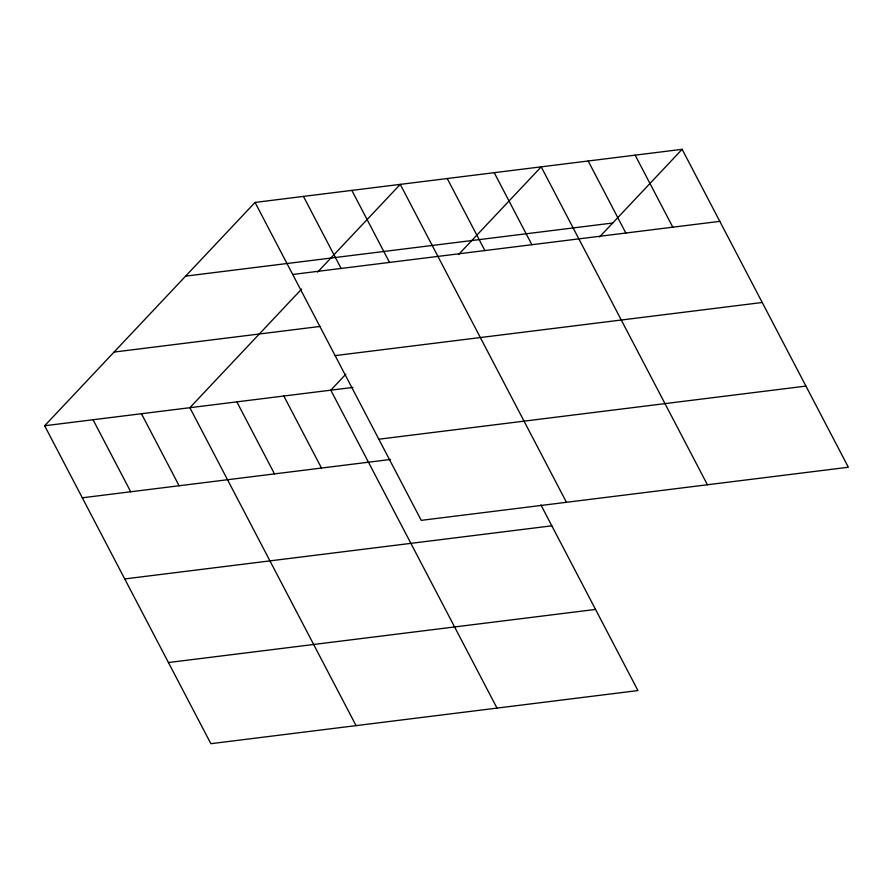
<?xml version="1.0" encoding="UTF-8"?>
<svg xmlns="http://www.w3.org/2000/svg" width="893" height="893" viewBox="0 0 893 893"><rect width="100%" height="100%" fill="white"/><g stroke="black" fill="none" stroke-linecap="round" stroke-linejoin="round"><path stroke-width="1.34" d="M540.901 504.925L637.948 690.568L210.86 743.69L44.65 425.76L255.052 202.432L682.14 149.31L848.35 467.24L421.25 520.351L255.052 202.432M301.655 289.042L189.863 407.699L356.073 725.629M317.651 272.064L400.265 184.371L566.463 502.301M345.814 374.234L330.801 390.174L497.01 708.093M458.589 254.527L541.203 166.846L707.412 484.765M599.538 237.002L682.14 149.31M185.621 276.127L612.71 223.016M292.703 274.464L719.803 221.341M114.081 352.065L320.096 326.436M335.132 355.604L762.22 302.493M44.65 425.76L352.914 387.428M378.833 439.211L805.933 386.089M82.312 497.792L390.565 459.46M124.73 578.943L551.818 525.821M168.431 662.539L595.531 609.428M635.157 155.159L672.82 227.19M588.186 160.997L625.837 233.028M494.22 172.684L531.882 244.715M447.237 178.533L484.899 250.565M351.853 190.388L389.515 262.419M303.453 196.415L341.115 268.447M283.818 396.012L321.48 468.044M236.846 401.861L274.497 473.893M141.462 413.727L179.113 485.759M93.051 419.743L130.713 491.775"/></g></svg>
